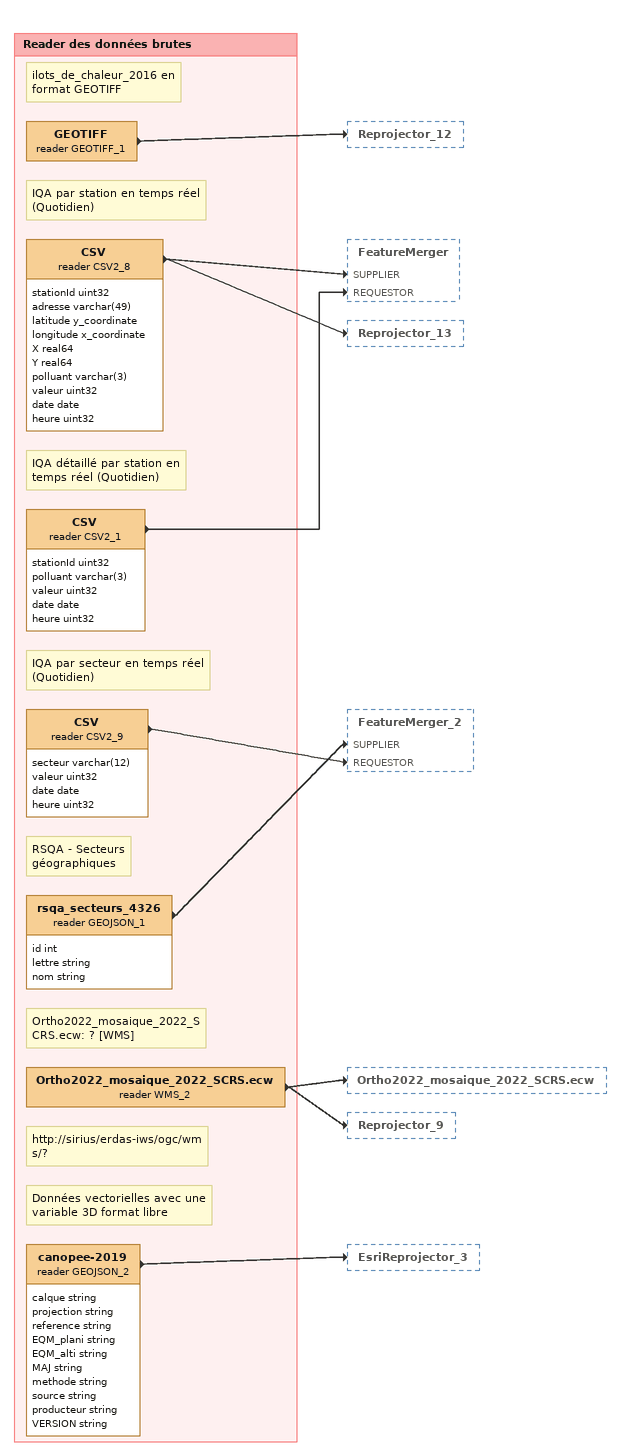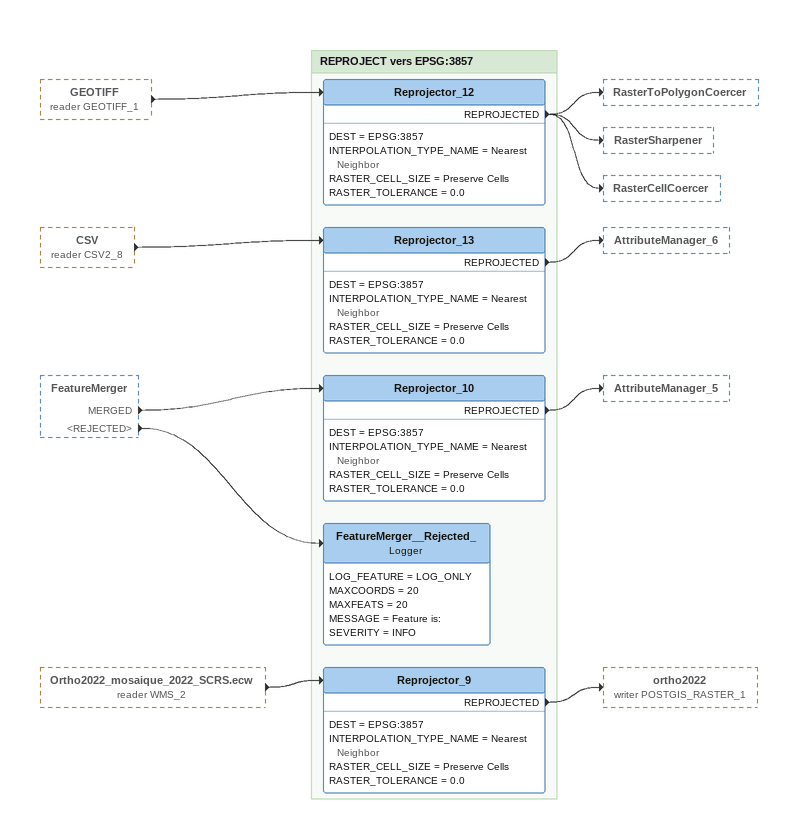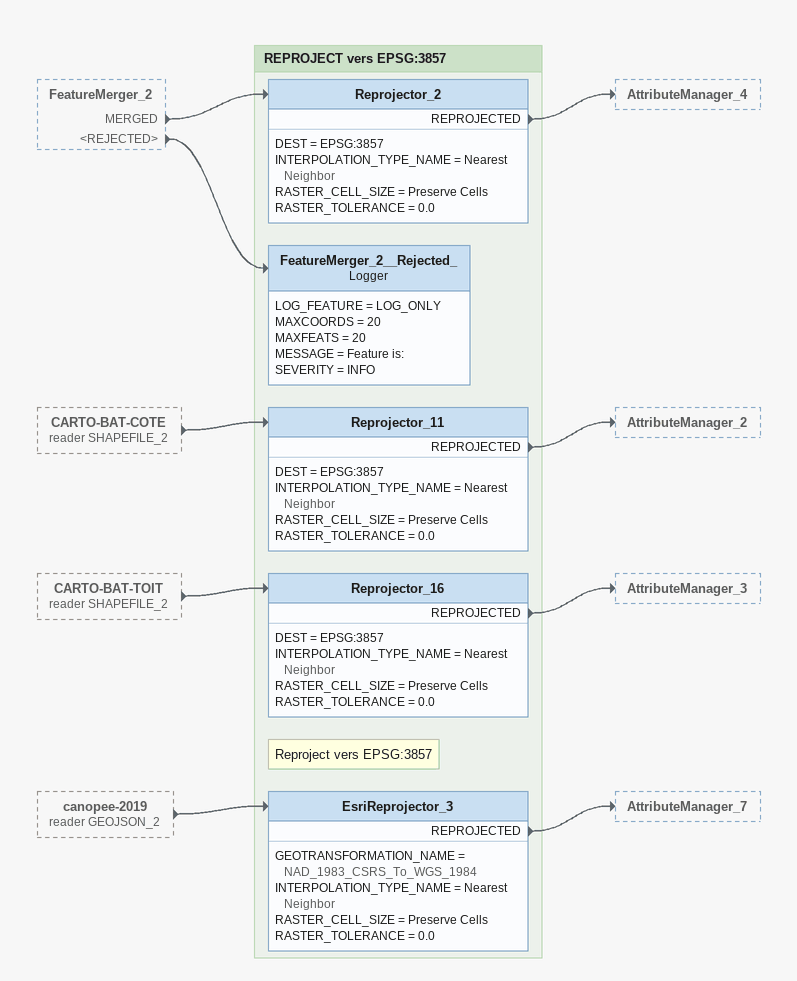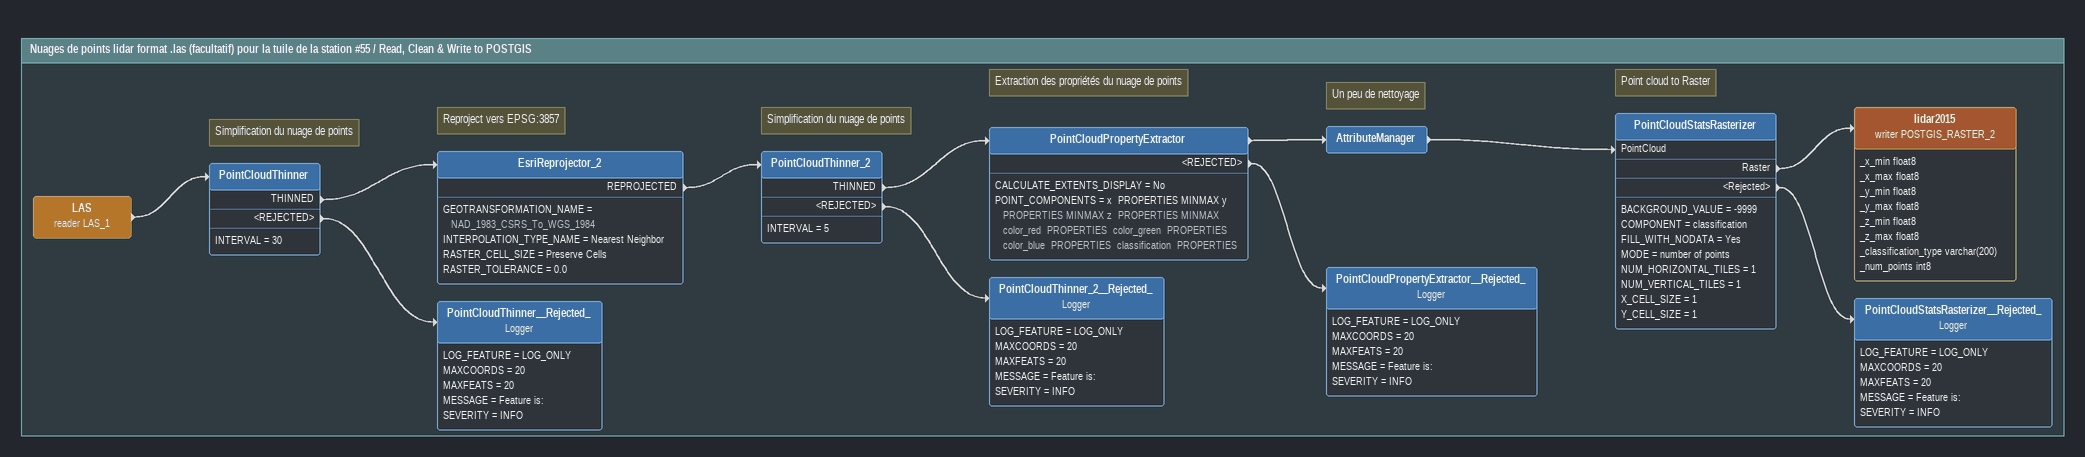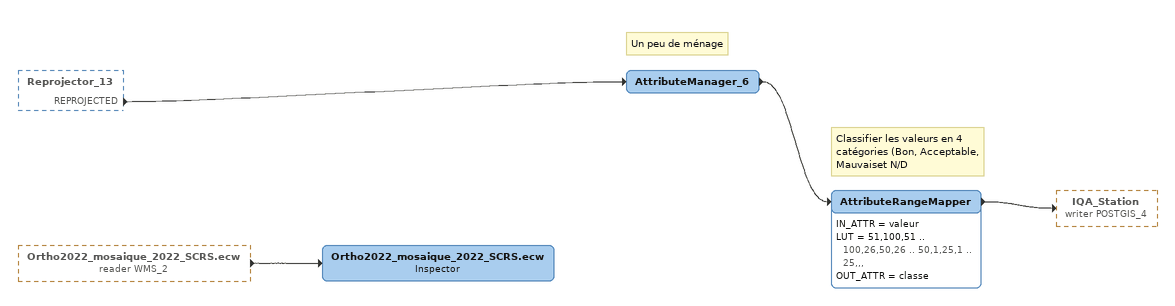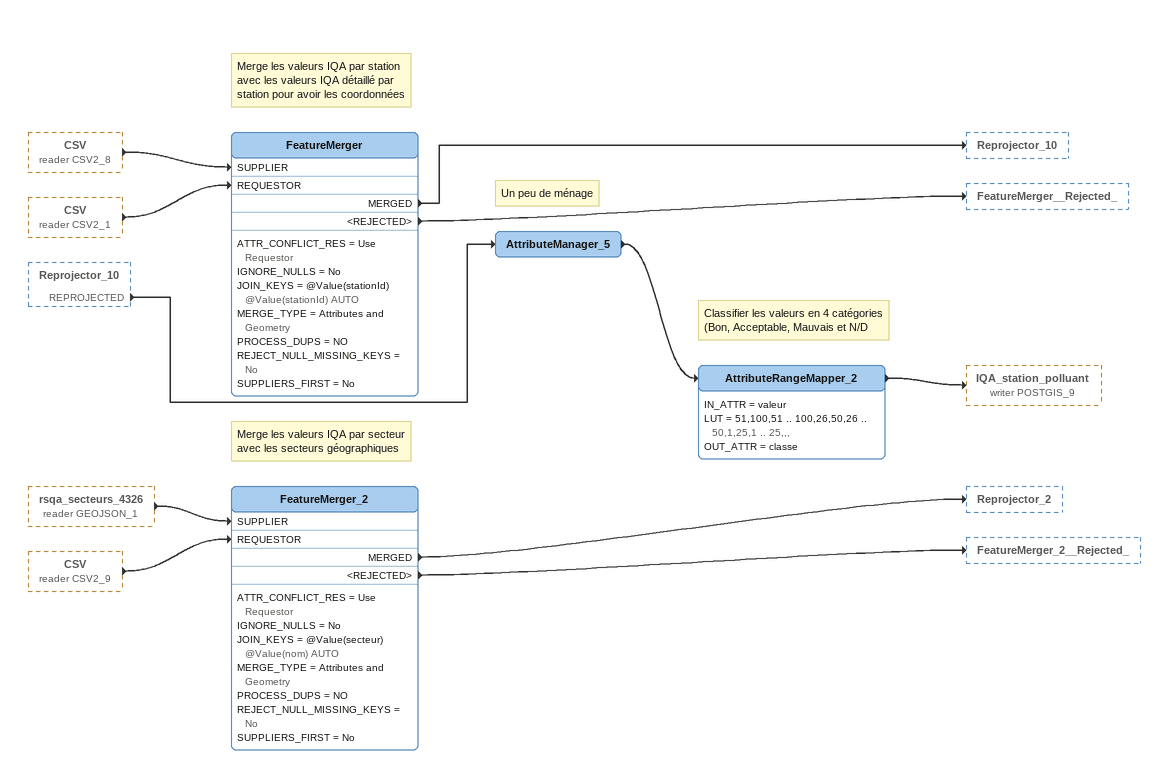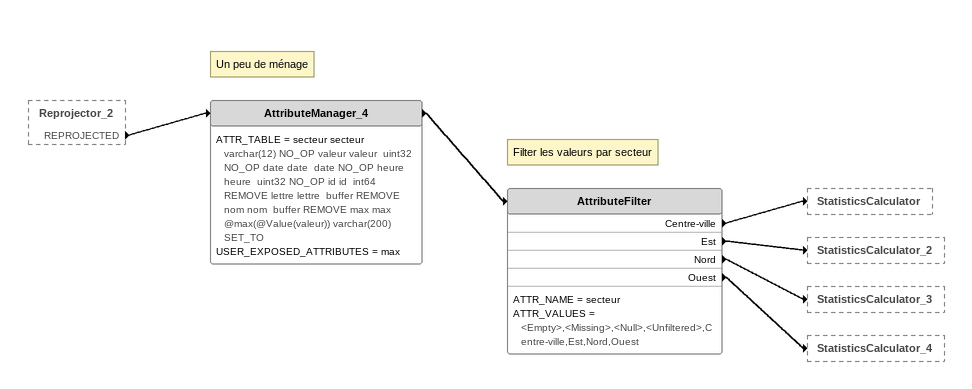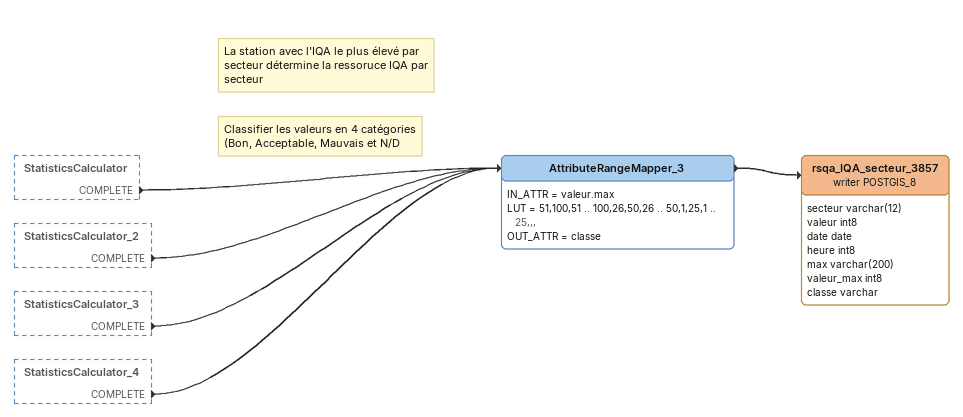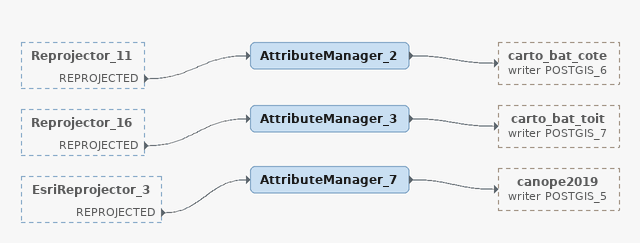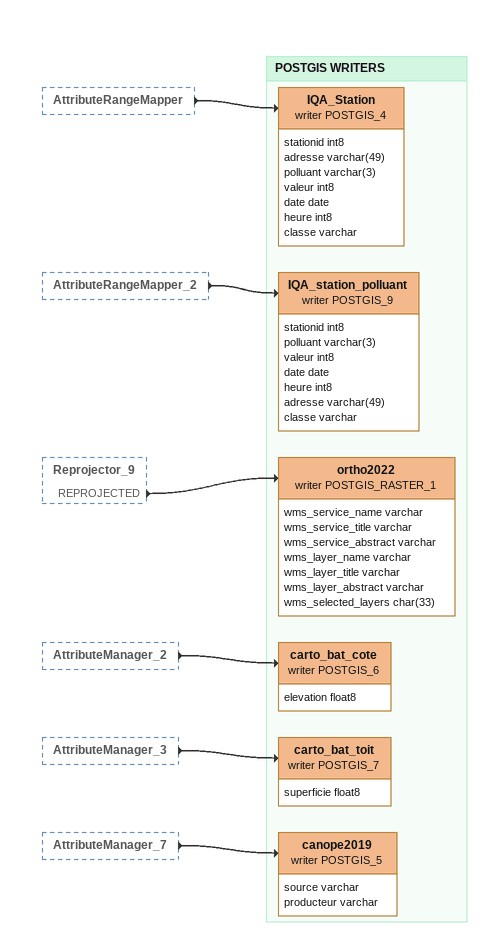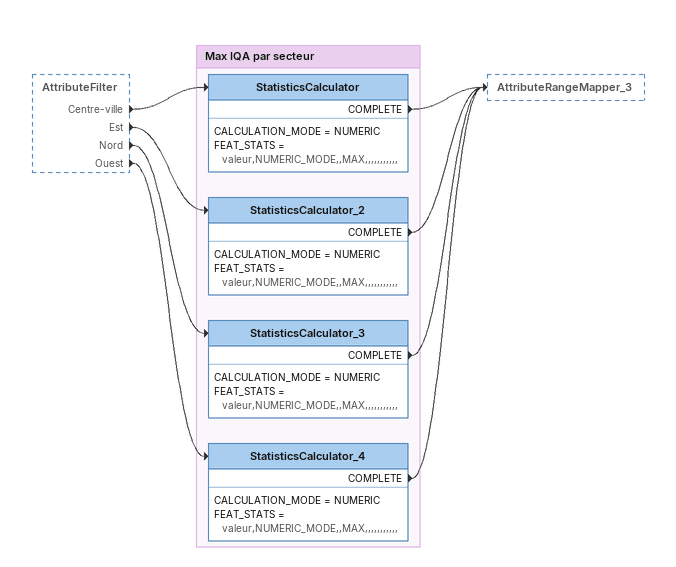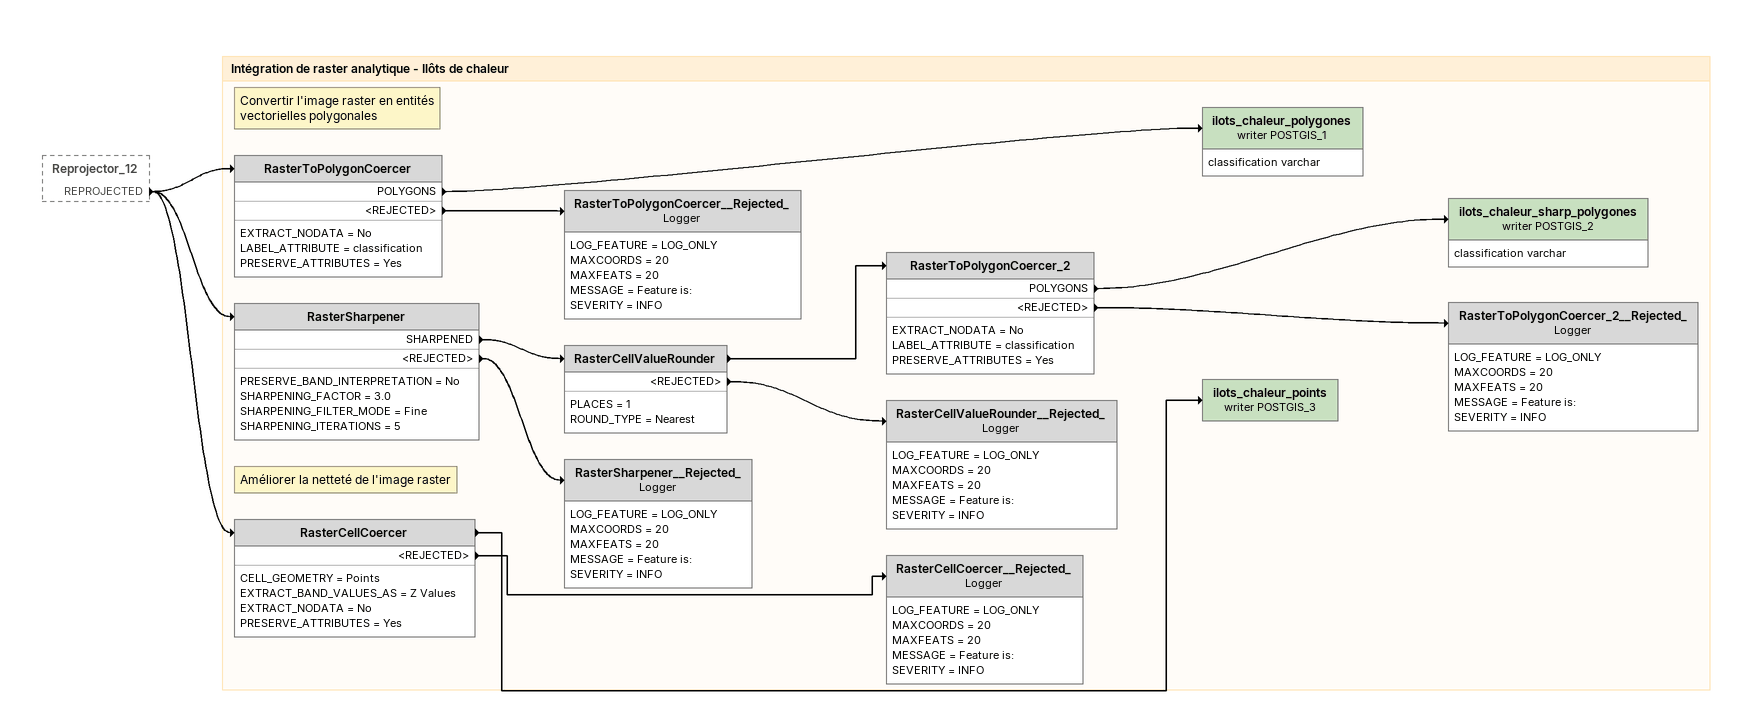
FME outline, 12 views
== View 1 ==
Bookmark: Reader des données brutes
Note: ilots_de_chaleur_2016 en format GEOTIFF
GEOTIFF (reader GEOTIFF_1)
    -> Reprojector_12
Note: IQA par station en temps réel (Quotidien)
CSV (reader CSV2_8)
    attributes: stationId uint32, adresse varchar(49), latitude y_coordinate, longitude x_coordinate, X real64, Y real64, polluant varchar(3), valeur uint32, date date, heure uint32
    -> FeatureMerger [SUPPLIER]
    -> Reprojector_13
Note: RSQA - Secteurs géographiques
rsqa_secteurs_4326 (reader GEOJSON_1)
    attributes: id int, lettre string, nom string
    -> FeatureMerger_2 [SUPPLIER]
Note: Ortho2022_mosaique_2022_SCRS.ecw: ? [WMS]
Note: http://sirius/erdas-iws/ogc/wms/?
Ortho2022_mosaique_2022_SCRS.ecw (reader WMS_2)
    -> Ortho2022_mosaique_2022_SCRS.ecw
    -> Reprojector_9
Note: IQA détaillé par station en temps réel (Quotidien)
CSV (reader CSV2_1)
    attributes: stationId uint32, polluant varchar(3), valeur uint32, date date, heure uint32
    -> FeatureMerger [REQUESTOR]
Note: IQA par secteur en temps réel (Quotidien)
CSV (reader CSV2_9)
    attributes: secteur varchar(12), valeur uint32, date date, heure uint32
    -> FeatureMerger_2 [REQUESTOR]
Note: Données vectorielles avec une variable 3D format libre
canopee-2019 (reader GEOJSON_2)
    attributes: calque string, projection string, reference string, EQM_plani string, EQM_alti string, MAJ string, methode string, source string, producteur string, VERSION string
    -> EsriReprojector_3

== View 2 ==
GEOTIFF (reader GEOTIFF_1) [outside]
    -> Reprojector_12
CSV (reader CSV2_8) [outside]
    -> Reprojector_13
FeatureMerger [outside]
    MERGED -> Reprojector_10
    <REJECTED> -> FeatureMerger__Rejected_
Ortho2022_mosaique_2022_SCRS.ecw (reader WMS_2) [outside]
    -> Reprojector_9

Bookmark: REPROJECT vers EPSG:3857
Reprojector_12
    DEST = EPSG:3857
    INTERPOLATION_TYPE_NAME = Nearest Neighbor
    RASTER_CELL_SIZE = Preserve Cells
    RASTER_TOLERANCE = 0.0
    REPROJECTED -> RasterToPolygonCoercer
    REPROJECTED -> RasterSharpener
    REPROJECTED -> RasterCellCoercer
Reprojector_13
    DEST = EPSG:3857
    INTERPOLATION_TYPE_NAME = Nearest Neighbor
    RASTER_CELL_SIZE = Preserve Cells
    RASTER_TOLERANCE = 0.0
    REPROJECTED -> AttributeManager_6
Reprojector_9
    DEST = EPSG:3857
    INTERPOLATION_TYPE_NAME = Nearest Neighbor
    RASTER_CELL_SIZE = Preserve Cells
    RASTER_TOLERANCE = 0.0
    REPROJECTED -> ortho2022 (writer POSTGIS_RASTER_1)
Reprojector_10
    DEST = EPSG:3857
    INTERPOLATION_TYPE_NAME = Nearest Neighbor
    RASTER_CELL_SIZE = Preserve Cells
    RASTER_TOLERANCE = 0.0
    REPROJECTED -> AttributeManager_5
FeatureMerger__Rejected_: Logger
    LOG_FEATURE = LOG_ONLY
    MAXCOORDS = 20
    MAXFEATS = 20
    MESSAGE = Feature is:
    SEVERITY = INFO

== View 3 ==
FeatureMerger_2 [outside]
    MERGED -> Reprojector_2
    <REJECTED> -> FeatureMerger_2__Rejected_
CARTO-BAT-COTE (reader SHAPEFILE_2) [outside]
    -> Reprojector_11
CARTO-BAT-TOIT (reader SHAPEFILE_2) [outside]
    -> Reprojector_16
canopee-2019 (reader GEOJSON_2) [outside]
    -> EsriReprojector_3

Bookmark: REPROJECT vers EPSG:3857
Reprojector_2
    DEST = EPSG:3857
    INTERPOLATION_TYPE_NAME = Nearest Neighbor
    RASTER_CELL_SIZE = Preserve Cells
    RASTER_TOLERANCE = 0.0
    REPROJECTED -> AttributeManager_4
FeatureMerger_2__Rejected_: Logger
    LOG_FEATURE = LOG_ONLY
    MAXCOORDS = 20
    MAXFEATS = 20
    MESSAGE = Feature is:
    SEVERITY = INFO
Reprojector_11
    DEST = EPSG:3857
    INTERPOLATION_TYPE_NAME = Nearest Neighbor
    RASTER_CELL_SIZE = Preserve Cells
    RASTER_TOLERANCE = 0.0
    REPROJECTED -> AttributeManager_2
Reprojector_16
    DEST = EPSG:3857
    INTERPOLATION_TYPE_NAME = Nearest Neighbor
    RASTER_CELL_SIZE = Preserve Cells
    RASTER_TOLERANCE = 0.0
    REPROJECTED -> AttributeManager_3
Note: Reproject vers EPSG:3857
EsriReprojector_3
    GEOTRANSFORMATION_NAME = NAD_1983_CSRS_To_WGS_1984
    INTERPOLATION_TYPE_NAME = Nearest Neighbor
    RASTER_CELL_SIZE = Preserve Cells
    RASTER_TOLERANCE = 0.0
    REPROJECTED -> AttributeManager_7

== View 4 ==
Bookmark: Nuages de points lidar format .las (facultatif) pour la tuile de la station #55 / Read, Clean & Write to POSTGIS
LAS (reader LAS_1)
    -> PointCloudThinner
Note: Simplification du nuage de points
PointCloudThinner
    INTERVAL = 30
    THINNED -> EsriReprojector_2
    <REJECTED> -> PointCloudThinner__Rejected_
Note: Reproject vers EPSG:3857
EsriReprojector_2
    GEOTRANSFORMATION_NAME = NAD_1983_CSRS_To_WGS_1984
    INTERPOLATION_TYPE_NAME = Nearest Neighbor
    RASTER_CELL_SIZE = Preserve Cells
    RASTER_TOLERANCE = 0.0
    REPROJECTED -> PointCloudThinner_2
Note: Simplification du nuage de points
PointCloudThinner_2
    INTERVAL = 5
    THINNED -> PointCloudPropertyExtractor
    <REJECTED> -> PointCloudThinner_2__Rejected_
Note: Extraction des propriétés du nuage de points
PointCloudPropertyExtractor
    CALCULATE_EXTENTS_DISPLAY = No
    POINT_COMPONENTS = x  PROPERTIES MINMAX y  PROPERTIES MINMAX z  PROPERTIES MINMAX color_red  PROPERTIES  color_green  PROPERTIES  color_blue  PROPERTIES  classification  PROPERTIES
    -> AttributeManager
    <REJECTED> -> PointCloudPropertyExtractor__Rejected_
Note: Un peu de nettoyage
AttributeManager
    -> PointCloudStatsRasterizer [PointCloud]
Note: Point cloud to Raster
PointCloudStatsRasterizer
    BACKGROUND_VALUE = -9999
    COMPONENT = classification
    FILL_WITH_NODATA = Yes
    MODE = number of points
    NUM_HORIZONTAL_TILES = 1
    NUM_VERTICAL_TILES = 1
    X_CELL_SIZE = 1
    Y_CELL_SIZE = 1
    Raster -> lidar2015 (writer POSTGIS_RASTER_2)
    <Rejected> -> PointCloudStatsRasterizer__Rejected_
lidar2015 (writer POSTGIS_RASTER_2)
    attributes: _x_min float8, _x_max float8, _y_min float8, _y_max float8, _z_min float8, _z_max float8, _classification_type varchar(200), _num_points int8
PointCloudStatsRasterizer__Rejected_: Logger
    LOG_FEATURE = LOG_ONLY
    MAXCOORDS = 20
    MAXFEATS = 20
    MESSAGE = Feature is:
    SEVERITY = INFO
PointCloudPropertyExtractor__Rejected_: Logger
    LOG_FEATURE = LOG_ONLY
    MAXCOORDS = 20
    MAXFEATS = 20
    MESSAGE = Feature is:
    SEVERITY = INFO
PointCloudThinner_2__Rejected_: Logger
    LOG_FEATURE = LOG_ONLY
    MAXCOORDS = 20
    MAXFEATS = 20
    MESSAGE = Feature is:
    SEVERITY = INFO
PointCloudThinner__Rejected_: Logger
    LOG_FEATURE = LOG_ONLY
    MAXCOORDS = 20
    MAXFEATS = 20
    MESSAGE = Feature is:
    SEVERITY = INFO

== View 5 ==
Reprojector_13 [outside]
    REPROJECTED -> AttributeManager_6
Ortho2022_mosaique_2022_SCRS.ecw (reader WMS_2) [outside]
    -> Ortho2022_mosaique_2022_SCRS.ecw
Note: Un peu de ménage
AttributeManager_6
    -> AttributeRangeMapper
Note: Classifier les valeurs en 4 catégories (Bon, Acceptable, Mauvaiset N/D
AttributeRangeMapper
    IN_ATTR = valeur
    LUT = 51,100,51 .. 100,26,50,26 .. 50,1,25,1 .. 25,,,
    OUT_ATTR = classe
    -> IQA_Station (writer POSTGIS_4)
Ortho2022_mosaique_2022_SCRS.ecw: Inspector

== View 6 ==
CSV (reader CSV2_8) [outside]
    -> FeatureMerger [SUPPLIER]
CSV (reader CSV2_1) [outside]
    -> FeatureMerger [REQUESTOR]
Reprojector_10 [outside]
    REPROJECTED -> AttributeManager_5
rsqa_secteurs_4326 (reader GEOJSON_1) [outside]
    -> FeatureMerger_2 [SUPPLIER]
CSV (reader CSV2_9) [outside]
    -> FeatureMerger_2 [REQUESTOR]
Note: Merge les valeurs IQA par station avec les valeurs IQA détaillé par station pour avoir les coordonnées
FeatureMerger
    ATTR_CONFLICT_RES = Use Requestor
    IGNORE_NULLS = No
    JOIN_KEYS = @Value(stationId) @Value(stationId) AUTO
    MERGE_TYPE = Attributes and Geometry
    PROCESS_DUPS = NO
    REJECT_NULL_MISSING_KEYS = No
    SUPPLIERS_FIRST = No
    MERGED -> Reprojector_10
    <REJECTED> -> FeatureMerger__Rejected_
Note: Un peu de ménage
AttributeManager_5
    -> AttributeRangeMapper_2
Note: Classifier les valeurs en 4 catégories (Bon, Acceptable, Mauvais et N/D
AttributeRangeMapper_2
    IN_ATTR = valeur
    LUT = 51,100,51 .. 100,26,50,26 .. 50,1,25,1 .. 25,,,
    OUT_ATTR = classe
    -> IQA_station_polluant (writer POSTGIS_9)
Note: Merge les valeurs IQA par secteur avec les secteurs géographiques
FeatureMerger_2
    ATTR_CONFLICT_RES = Use Requestor
    IGNORE_NULLS = No
    JOIN_KEYS = @Value(secteur) @Value(nom) AUTO
    MERGE_TYPE = Attributes and Geometry
    PROCESS_DUPS = NO
    REJECT_NULL_MISSING_KEYS = No
    SUPPLIERS_FIRST = No
    MERGED -> Reprojector_2
    <REJECTED> -> FeatureMerger_2__Rejected_

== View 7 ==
Reprojector_2 [outside]
    REPROJECTED -> AttributeManager_4
Note: Un peu de ménage
AttributeManager_4
    ATTR_TABLE = secteur secteur  varchar(12) NO_OP valeur valeur  uint32 NO_OP date date  date NO_OP heure heure  uint32 NO_OP id id  int64 REMOVE lettre lettre  buffer REMOVE nom nom  buffer REMOVE max max @max(@Value(valeur)) varchar(200) SET_TO
    USER_EXPOSED_ATTRIBUTES = max
    -> AttributeFilter
Note: Filter les valeurs par secteur
AttributeFilter
    ATTR_NAME = secteur
    ATTR_VALUES = <Empty>,<Missing>,<Null>,<Unfiltered>,Centre-ville,Est,Nord,Ouest
    Centre-ville -> StatisticsCalculator
    Est -> StatisticsCalculator_2
    Nord -> StatisticsCalculator_3
    Ouest -> StatisticsCalculator_4

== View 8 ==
StatisticsCalculator [outside]
    COMPLETE -> AttributeRangeMapper_3
StatisticsCalculator_2 [outside]
    COMPLETE -> AttributeRangeMapper_3
StatisticsCalculator_3 [outside]
    COMPLETE -> AttributeRangeMapper_3
StatisticsCalculator_4 [outside]
    COMPLETE -> AttributeRangeMapper_3
Note: La station avec l'IQA le plus élevé par secteur détermine la ressoruce IQA par secteur
Note: Classifier les valeurs en 4 catégories (Bon, Acceptable, Mauvais et N/D
AttributeRangeMapper_3
    IN_ATTR = valeur.max
    LUT = 51,100,51 .. 100,26,50,26 .. 50,1,25,1 .. 25,,,
    OUT_ATTR = classe
    -> rsqa_IQA_secteur_3857 (writer POSTGIS_8)
rsqa_IQA_secteur_3857 (writer POSTGIS_8)
    attributes: secteur varchar(12), valeur int8, date date, heure int8, max varchar(200), valeur_max int8, classe varchar

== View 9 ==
Reprojector_11 [outside]
    REPROJECTED -> AttributeManager_2
Reprojector_16 [outside]
    REPROJECTED -> AttributeManager_3
EsriReprojector_3 [outside]
    REPROJECTED -> AttributeManager_7
AttributeManager_2
    -> carto_bat_cote (writer POSTGIS_6)
AttributeManager_3
    -> carto_bat_toit (writer POSTGIS_7)
AttributeManager_7
    -> canope2019 (writer POSTGIS_5)

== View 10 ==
AttributeRangeMapper [outside]
    -> IQA_Station (writer POSTGIS_4)
AttributeRangeMapper_2 [outside]
    -> IQA_station_polluant (writer POSTGIS_9)
Reprojector_9 [outside]
    REPROJECTED -> ortho2022 (writer POSTGIS_RASTER_1)
AttributeManager_2 [outside]
    -> carto_bat_cote (writer POSTGIS_6)
AttributeManager_3 [outside]
    -> carto_bat_toit (writer POSTGIS_7)
AttributeManager_7 [outside]
    -> canope2019 (writer POSTGIS_5)

Bookmark: POSTGIS WRITERS
IQA_Station (writer POSTGIS_4)
    attributes: stationid int8, adresse varchar(49), polluant varchar(3), valeur int8, date date, heure int8, classe varchar
ortho2022 (writer POSTGIS_RASTER_1)
    attributes: wms_service_name varchar, wms_service_title varchar, wms_service_abstract varchar, wms_layer_name varchar, wms_layer_title varchar, wms_layer_abstract varchar, wms_selected_layers char(33)
IQA_station_polluant (writer POSTGIS_9)
    attributes: stationid int8, polluant varchar(3), valeur int8, date date, heure int8, adresse varchar(49), classe varchar
carto_bat_cote (writer POSTGIS_6)
    attributes: elevation float8
carto_bat_toit (writer POSTGIS_7)
    attributes: superficie float8
canope2019 (writer POSTGIS_5)
    attributes: source varchar, producteur varchar

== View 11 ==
AttributeFilter [outside]
    Centre-ville -> StatisticsCalculator
    Est -> StatisticsCalculator_2
    Nord -> StatisticsCalculator_3
    Ouest -> StatisticsCalculator_4

Bookmark: Max IQA par secteur
StatisticsCalculator
    CALCULATION_MODE = NUMERIC
    FEAT_STATS = valeur,NUMERIC_MODE,,MAX,,,,,,,,,,,
    COMPLETE -> AttributeRangeMapper_3
StatisticsCalculator_2
    CALCULATION_MODE = NUMERIC
    FEAT_STATS = valeur,NUMERIC_MODE,,MAX,,,,,,,,,,,
    COMPLETE -> AttributeRangeMapper_3
StatisticsCalculator_3
    CALCULATION_MODE = NUMERIC
    FEAT_STATS = valeur,NUMERIC_MODE,,MAX,,,,,,,,,,,
    COMPLETE -> AttributeRangeMapper_3
StatisticsCalculator_4
    CALCULATION_MODE = NUMERIC
    FEAT_STATS = valeur,NUMERIC_MODE,,MAX,,,,,,,,,,,
    COMPLETE -> AttributeRangeMapper_3

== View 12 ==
Reprojector_12 [outside]
    REPROJECTED -> RasterToPolygonCoercer
    REPROJECTED -> RasterSharpener
    REPROJECTED -> RasterCellCoercer

Bookmark: Intégration de raster analytique - Ilôts de chaleur
Note: Convertir l'image raster en entités vectorielles polygonales
RasterToPolygonCoercer
    EXTRACT_NODATA = No
    LABEL_ATTRIBUTE = classification
    PRESERVE_ATTRIBUTES = Yes
    POLYGONS -> ilots_chaleur_polygones (writer POSTGIS_1)
    <REJECTED> -> RasterToPolygonCoercer__Rejected_
ilots_chaleur_polygones (writer POSTGIS_1)
    attributes: classification varchar
RasterToPolygonCoercer__Rejected_: Logger
    LOG_FEATURE = LOG_ONLY
    MAXCOORDS = 20
    MAXFEATS = 20
    MESSAGE = Feature is:
    SEVERITY = INFO
Note: Améliorer la netteté de l'image raster
RasterSharpener
    PRESERVE_BAND_INTERPRETATION = No
    SHARPENING_FACTOR = 3.0
    SHARPENING_FILTER_MODE = Fine
    SHARPENING_ITERATIONS = 5
    SHARPENED -> RasterCellValueRounder
    <REJECTED> -> RasterSharpener__Rejected_
RasterCellValueRounder
    PLACES = 1
    ROUND_TYPE = Nearest
    -> RasterToPolygonCoercer_2
    <REJECTED> -> RasterCellValueRounder__Rejected_
RasterToPolygonCoercer_2
    EXTRACT_NODATA = No
    LABEL_ATTRIBUTE = classification
    PRESERVE_ATTRIBUTES = Yes
    POLYGONS -> ilots_chaleur_sharp_polygones (writer POSTGIS_2)
    <REJECTED> -> RasterToPolygonCoercer_2__Rejected_
ilots_chaleur_sharp_polygones (writer POSTGIS_2)
    attributes: classification varchar
RasterToPolygonCoercer_2__Rejected_: Logger
    LOG_FEATURE = LOG_ONLY
    MAXCOORDS = 20
    MAXFEATS = 20
    MESSAGE = Feature is:
    SEVERITY = INFO
RasterCellValueRounder__Rejected_: Logger
    LOG_FEATURE = LOG_ONLY
    MAXCOORDS = 20
    MAXFEATS = 20
    MESSAGE = Feature is:
    SEVERITY = INFO
RasterSharpener__Rejected_: Logger
    LOG_FEATURE = LOG_ONLY
    MAXCOORDS = 20
    MAXFEATS = 20
    MESSAGE = Feature is:
    SEVERITY = INFO
RasterCellCoercer
    CELL_GEOMETRY = Points
    EXTRACT_BAND_VALUES_AS = Z Values
    EXTRACT_NODATA = No
    PRESERVE_ATTRIBUTES = Yes
    -> ilots_chaleur_points (writer POSTGIS_3)
    <REJECTED> -> RasterCellCoercer__Rejected_
ilots_chaleur_points (writer POSTGIS_3)
RasterCellCoercer__Rejected_: Logger
    LOG_FEATURE = LOG_ONLY
    MAXCOORDS = 20
    MAXFEATS = 20
    MESSAGE = Feature is:
    SEVERITY = INFO
